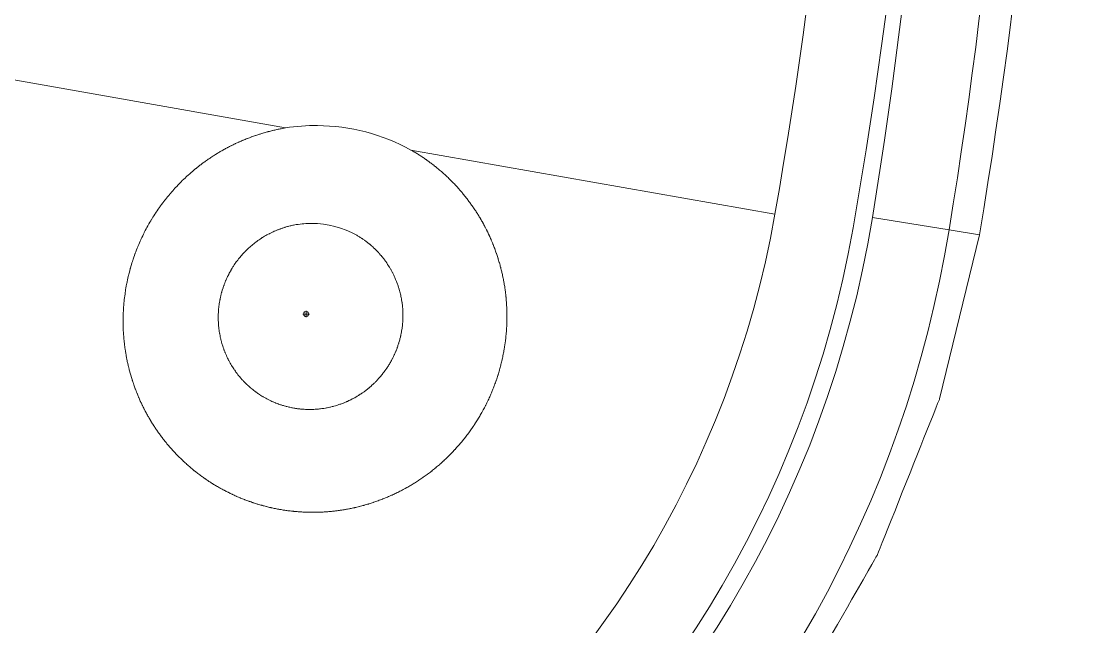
# Model space of a CAD drawing. Header units: millimetres. Extents: x 206 to 837, y 40 to 323.
# Drawn here: x 693.84609 to 693.88666, y 262.68917 to 262.71251 of the extents above; entities that cross this region are included whole.
import ezdxf

# ---------------------------------------------------------------- set-up
doc = ezdxf.new("R2010")
doc.units = ezdxf.units.MM
doc.layers.add('I-ARQ', color=8, linetype='Continuous', lineweight=0)

msp = doc.modelspace()

# ---------------------------------------------------------------- linework, layer by layer
at = {"layer": 'I-ARQ', "lineweight": 5}
for points in [[(693.883016, 262.76937), (693.886661, 262.747824), (693.886661, 262.72582), (693.883016, 262.704275)], [(693.87815, 262.769104), (693.881916, 262.747747), (693.881916, 262.725897), (693.87815, 262.704541)], [(693.881851, 262.769179), (693.885353, 262.747751), (693.885353, 262.725895), (693.881851, 262.704465)], [(693.875138, 262.768573), (693.878842, 262.747568), (693.878842, 262.726078), (693.875138, 262.705072)], [(693.878896, 262.768696), (693.882346, 262.747587), (693.882346, 262.726057), (693.878896, 262.704948)], [(693.856281, 262.708397), (693.856281, 262.708397), (693.844419, 262.710488), (693.844419, 262.710488)], [(693.856281, 262.708397), (693.856686, 262.708461), (693.857096, 262.708491), (693.857505, 262.708488)], [(693.857505, 262.708488), (693.858769, 262.708481), (693.860009, 262.708157), (693.861114, 262.707545)], [(693.875138, 262.705072), (693.875138, 262.705072), (693.861114, 262.707545), (693.861114, 262.707545)], [(693.856695, 262.704669), (693.856891, 262.704701), (693.857088, 262.704718), (693.857286, 262.704718)], [(693.857286, 262.704718), (693.857895, 262.704718), (693.858493, 262.70456), (693.859022, 262.704258)], [(693.878896, 262.704948), (693.878896, 262.704948), (693.881851, 262.704465), (693.881851, 262.704465)], [(693.881851, 262.704465), (693.881851, 262.704465), (693.883016, 262.704275), (693.883016, 262.704275)], [(693.856948, 262.701225), (693.856948, 262.701225), (693.857197, 262.701225), (693.857197, 262.701225)], [(693.857073, 262.701099), (693.857073, 262.701099), (693.857073, 262.701349), (693.857073, 262.701349)]]:
    msp.add_open_spline(points, degree=3, dxfattribs=at)
for points, knots in [([(693.878896, 262.704948), (693.875339, 262.683187), (693.855674, 262.667801), (693.833695, 262.669584), (693.833695, 262.669584), (693.811717, 262.671368), (693.79479, 262.689725), (693.79479, 262.711776)], [0, 0, 0, 0, 0.5, 0.5, 0.5, 0.75, 1, 1, 1, 1]), ([(693.87815, 262.704541), (693.874399, 262.683266), (693.855009, 262.668388), (693.833489, 262.670271), (693.833489, 262.670271), (693.811969, 262.672154), (693.795457, 262.690173), (693.795457, 262.711776)], [0, 0, 0, 0, 0.5, 0.5, 0.5, 0.75, 1, 1, 1, 1]), ([(693.875138, 262.705072), (693.871661, 262.685361), (693.853696, 262.671574), (693.833755, 262.673319), (693.833755, 262.673319), (693.813816, 262.675063), (693.798516, 262.69176), (693.798516, 262.711776)], [0, 0, 0, 0, 0.5, 0.5, 0.5, 0.75, 1, 1, 1, 1]), ([(693.856281, 262.708397), (693.856281, 262.708397), (693.856112, 262.708367), (693.856112, 262.708367), (693.856112, 262.708367), (693.856112, 262.708367), (693.855944, 262.708333), (693.855944, 262.708333), (693.855944, 262.708333), (693.855944, 262.708333), (693.855777, 262.708294), (693.855777, 262.708294), (693.855777, 262.708294), (693.855777, 262.708294), (693.855611, 262.708253), (693.855611, 262.708253), (693.855611, 262.708253), (693.855611, 262.708253), (693.855447, 262.708206), (693.855447, 262.708206), (693.855447, 262.708206), (693.855447, 262.708206), (693.855283, 262.708157), (693.855283, 262.708157), (693.855283, 262.708157), (693.855283, 262.708157), (693.855122, 262.708103), (693.855122, 262.708103), (693.855122, 262.708103), (693.855122, 262.708103), (693.854961, 262.708047), (693.854961, 262.708047), (693.854961, 262.708047), (693.854961, 262.708047), (693.854802, 262.707987), (693.854802, 262.707987), (693.854802, 262.707987), (693.854802, 262.707987), (693.854645, 262.707923), (693.854645, 262.707923), (693.854645, 262.707923), (693.854645, 262.707923), (693.854491, 262.707856), (693.854491, 262.707856), (693.854491, 262.707856), (693.854491, 262.707856), (693.854338, 262.707785), (693.854338, 262.707785), (693.854338, 262.707785), (693.854338, 262.707785), (693.854188, 262.707713), (693.854188, 262.707713), (693.854188, 262.707713), (693.854188, 262.707713), (693.85404, 262.707636), (693.85404, 262.707636), (693.85404, 262.707636), (693.85404, 262.707636), (693.853894, 262.707557), (693.853894, 262.707557), (693.853894, 262.707557), (693.853894, 262.707557), (693.853751, 262.707475), (693.853751, 262.707475), (693.853751, 262.707475), (693.853751, 262.707475), (693.853609, 262.70739), (693.853609, 262.70739), (693.853609, 262.70739), (693.853609, 262.70739), (693.853471, 262.707302), (693.853471, 262.707302), (693.853471, 262.707302), (693.853471, 262.707302), (693.853335, 262.707212), (693.853335, 262.707212), (693.853335, 262.707212), (693.853335, 262.707212), (693.853202, 262.70712), (693.853202, 262.70712), (693.853202, 262.70712), (693.853202, 262.70712), (693.853073, 262.707025), (693.853073, 262.707025), (693.853073, 262.707025), (693.853073, 262.707025), (693.852945, 262.706928), (693.852945, 262.706928), (693.852945, 262.706928), (693.852945, 262.706928), (693.85282, 262.706829), (693.85282, 262.706829), (693.85282, 262.706829), (693.85282, 262.706829), (693.852698, 262.706728), (693.852698, 262.706728), (693.852698, 262.706728), (693.852698, 262.706728), (693.852463, 262.70652), (693.852463, 262.70652), (693.852463, 262.70652), (693.852463, 262.70652), (693.852239, 262.706304), (693.852239, 262.706304), (693.852239, 262.706304), (693.852239, 262.706304), (693.852026, 262.706082), (693.852026, 262.706082), (693.852026, 262.706082), (693.852026, 262.706082), (693.851824, 262.705854), (693.851824, 262.705854), (693.851824, 262.705854), (693.851824, 262.705854), (693.851633, 262.705619), (693.851633, 262.705619), (693.851633, 262.705619), (693.851633, 262.705619), (693.851452, 262.70538), (693.851452, 262.70538), (693.851452, 262.70538), (693.851452, 262.70538), (693.851282, 262.705134), (693.851282, 262.705134), (693.851282, 262.705134), (693.851282, 262.705134), (693.851123, 262.704883), (693.851123, 262.704883), (693.851123, 262.704883), (693.851123, 262.704883), (693.850974, 262.704627), (693.850974, 262.704627), (693.850974, 262.704627), (693.850974, 262.704627), (693.850836, 262.704365), (693.850836, 262.704365), (693.850836, 262.704365), (693.850836, 262.704365), (693.850707, 262.704098), (693.850707, 262.704098), (693.850707, 262.704098), (693.850707, 262.704098), (693.850589, 262.703827), (693.850589, 262.703827), (693.850589, 262.703827), (693.850589, 262.703827), (693.850481, 262.703548), (693.850481, 262.703548), (693.850481, 262.703548), (693.850481, 262.703548), (693.850383, 262.703265), (693.850383, 262.703265), (693.850383, 262.703265), (693.850383, 262.703265), (693.850296, 262.702975), (693.850296, 262.702975), (693.850296, 262.702975), (693.850296, 262.702975), (693.850221, 262.70268), (693.850221, 262.70268), (693.850221, 262.70268), (693.850221, 262.70268), (693.850156, 262.70238), (693.850156, 262.70238), (693.850156, 262.70238), (693.850156, 262.70238), (693.850104, 262.702074), (693.850104, 262.702074), (693.850104, 262.702074), (693.850104, 262.702074), (693.850064, 262.701762), (693.850064, 262.701762), (693.850064, 262.701762), (693.850064, 262.701762), (693.850048, 262.701604), (693.850048, 262.701604), (693.850048, 262.701604), (693.850048, 262.701604), (693.850036, 262.701446), (693.850036, 262.701446), (693.850036, 262.701446), (693.850036, 262.701446), (693.850027, 262.701286), (693.850027, 262.701286), (693.850027, 262.701286), (693.850027, 262.701286), (693.850022, 262.701126), (693.850022, 262.701126), (693.850022, 262.701126), (693.850022, 262.701126), (693.85002, 262.700963), (693.85002, 262.700963), (693.85002, 262.700963), (693.85002, 262.700963), (693.850021, 262.700801), (693.850021, 262.700801), (693.850021, 262.700801), (693.850021, 262.700801), (693.850027, 262.700637), (693.850027, 262.700637), (693.850027, 262.700637), (693.850027, 262.700637), (693.850035, 262.700474), (693.850035, 262.700474), (693.850035, 262.700474), (693.850035, 262.700474), (693.850048, 262.700309), (693.850048, 262.700309), (693.850048, 262.700309), (693.850048, 262.700309), (693.850064, 262.700144), (693.850064, 262.700144), (693.850064, 262.700144), (693.850064, 262.700144), (693.850084, 262.699978), (693.850084, 262.699978), (693.850084, 262.699978), (693.850084, 262.699978), (693.850107, 262.699812), (693.850107, 262.699812), (693.850107, 262.699812), (693.850107, 262.699812), (693.850135, 262.699647), (693.850135, 262.699647), (693.850135, 262.699647), (693.850135, 262.699647), (693.850166, 262.699481), (693.850166, 262.699481), (693.850166, 262.699481), (693.850166, 262.699481), (693.8502, 262.699315), (693.8502, 262.699315), (693.8502, 262.699315), (693.8502, 262.699315), (693.850239, 262.69915), (693.850239, 262.69915), (693.850239, 262.69915), (693.850239, 262.69915), (693.850283, 262.698986), (693.850283, 262.698986), (693.850283, 262.698986), (693.850283, 262.698986), (693.85033, 262.698822), (693.85033, 262.698822), (693.85033, 262.698822), (693.85033, 262.698822), (693.85038, 262.698658), (693.85038, 262.698658), (693.85038, 262.698658), (693.85038, 262.698658), (693.850434, 262.698497), (693.850434, 262.698497), (693.850434, 262.698497), (693.850434, 262.698497), (693.850492, 262.698336), (693.850492, 262.698336), (693.850492, 262.698336), (693.850492, 262.698336), (693.850554, 262.698175), (693.850554, 262.698175), (693.850554, 262.698175), (693.850554, 262.698175), (693.85062, 262.698017), (693.85062, 262.698017), (693.85062, 262.698017), (693.85062, 262.698017), (693.850689, 262.69786), (693.850689, 262.69786), (693.850689, 262.69786), (693.850689, 262.69786), (693.850762, 262.697705), (693.850762, 262.697705), (693.850762, 262.697705), (693.850762, 262.697705), (693.850838, 262.697551), (693.850838, 262.697551), (693.850838, 262.697551), (693.850838, 262.697551), (693.850919, 262.6974), (693.850919, 262.6974), (693.850919, 262.6974), (693.850919, 262.6974), (693.851003, 262.69725), (693.851003, 262.69725), (693.851003, 262.69725), (693.851003, 262.69725), (693.85109, 262.697101), (693.85109, 262.697101), (693.85109, 262.697101), (693.85109, 262.697101), (693.851181, 262.696956), (693.851181, 262.696956), (693.851181, 262.696956), (693.851181, 262.696956), (693.851274, 262.696812), (693.851274, 262.696812), (693.851274, 262.696812), (693.851274, 262.696812), (693.851371, 262.696671), (693.851371, 262.696671), (693.851371, 262.696671), (693.851371, 262.696671), (693.851473, 262.696532), (693.851473, 262.696532), (693.851473, 262.696532), (693.851473, 262.696532), (693.851576, 262.696396), (693.851576, 262.696396), (693.851576, 262.696396), (693.851576, 262.696396), (693.851683, 262.696261), (693.851683, 262.696261), (693.851683, 262.696261), (693.851683, 262.696261), (693.851792, 262.69613), (693.851792, 262.69613), (693.851792, 262.69613), (693.851792, 262.69613), (693.851905, 262.696002), (693.851905, 262.696002), (693.851905, 262.696002), (693.851905, 262.696002), (693.852021, 262.695875), (693.852021, 262.695875), (693.852021, 262.695875), (693.852021, 262.695875), (693.85214, 262.695753), (693.85214, 262.695753), (693.85214, 262.695753), (693.85214, 262.695753), (693.852262, 262.695632), (693.852262, 262.695632), (693.852262, 262.695632), (693.852262, 262.695632), (693.852385, 262.695515), (693.852385, 262.695515), (693.852385, 262.695515), (693.852385, 262.695515), (693.852513, 262.6954), (693.852513, 262.6954), (693.852513, 262.6954), (693.852513, 262.6954), (693.852642, 262.695289), (693.852642, 262.695289), (693.852642, 262.695289), (693.852642, 262.695289), (693.852775, 262.69518), (693.852775, 262.69518), (693.852775, 262.69518), (693.852775, 262.69518), (693.852909, 262.695075), (693.852909, 262.695075), (693.852909, 262.695075), (693.852909, 262.695075), (693.853047, 262.694973), (693.853047, 262.694973), (693.853047, 262.694973), (693.853047, 262.694973), (693.853187, 262.694874), (693.853187, 262.694874), (693.853187, 262.694874), (693.853187, 262.694874), (693.853329, 262.694778), (693.853329, 262.694778), (693.853329, 262.694778), (693.853329, 262.694778), (693.853473, 262.694685), (693.853473, 262.694685), (693.853473, 262.694685), (693.853473, 262.694685), (693.85362, 262.694596), (693.85362, 262.694596), (693.85362, 262.694596), (693.85362, 262.694596), (693.853771, 262.694511), (693.853771, 262.694511), (693.853771, 262.694511), (693.853771, 262.694511), (693.853922, 262.694428), (693.853922, 262.694428), (693.853922, 262.694428), (693.853922, 262.694428), (693.854076, 262.694349), (693.854076, 262.694349), (693.854076, 262.694349), (693.854076, 262.694349), (693.85423, 262.694274), (693.85423, 262.694274), (693.85423, 262.694274), (693.85423, 262.694274), (693.854388, 262.694202), (693.854388, 262.694202), (693.854388, 262.694202), (693.854388, 262.694202), (693.854547, 262.694135), (693.854547, 262.694135), (693.854547, 262.694135), (693.854547, 262.694135), (693.85471, 262.69407), (693.85471, 262.69407), (693.85471, 262.69407), (693.85471, 262.69407), (693.854872, 262.69401), (693.854872, 262.69401), (693.854872, 262.69401), (693.854872, 262.69401), (693.855038, 262.693953), (693.855038, 262.693953), (693.855038, 262.693953), (693.855038, 262.693953), (693.855205, 262.6939), (693.855205, 262.6939), (693.855205, 262.6939), (693.855205, 262.6939), (693.855374, 262.693851), (693.855374, 262.693851), (693.855374, 262.693851), (693.855374, 262.693851), (693.855545, 262.693806), (693.855545, 262.693806), (693.855545, 262.693806), (693.855545, 262.693806), (693.855716, 262.693765), (693.855716, 262.693765), (693.855716, 262.693765), (693.855716, 262.693765), (693.85589, 262.693728), (693.85589, 262.693728), (693.85589, 262.693728), (693.85589, 262.693728), (693.856065, 262.693695), (693.856065, 262.693695), (693.856065, 262.693695), (693.856065, 262.693695), (693.856241, 262.693666), (693.856241, 262.693666), (693.856241, 262.693666), (693.856241, 262.693666), (693.856419, 262.693642), (693.856419, 262.693642), (693.856419, 262.693642), (693.856419, 262.693642), (693.856597, 262.693622), (693.856597, 262.693622), (693.856597, 262.693622), (693.856597, 262.693622), (693.856778, 262.693606), (693.856778, 262.693606), (693.856778, 262.693606), (693.856778, 262.693606), (693.856959, 262.693595), (693.856959, 262.693595), (693.856959, 262.693595), (693.856959, 262.693595), (693.857142, 262.693588), (693.857142, 262.693588), (693.857142, 262.693588), (693.857142, 262.693588), (693.857324, 262.693586), (693.857324, 262.693586)], [0, 0, 0, 0, 0.008696, 0.008696, 0.008696, 0.013043, 0.017391, 0.017391, 0.017391, 0.021739, 0.026087, 0.026087, 0.026087, 0.030435, 0.034783, 0.034783, 0.034783, 0.03913, 0.043478, 0.043478, 0.043478, 0.047826, 0.052174, 0.052174, 0.052174, 0.056522, 0.06087, 0.06087, 0.06087, 0.065217, 0.069565, 0.069565, 0.069565, 0.073913, 0.078261, 0.078261, 0.078261, 0.082609, 0.086957, 0.086957, 0.086957, 0.091304, 0.095652, 0.095652, 0.095652, 0.1, 0.104348, 0.104348, 0.104348, 0.108696, 0.113043, 0.113043, 0.113043, 0.117391, 0.121739, 0.121739, 0.121739, 0.126087, 0.130435, 0.130435, 0.130435, 0.134783, 0.13913, 0.13913, 0.13913, 0.143478, 0.147826, 0.147826, 0.147826, 0.152174, 0.156522, 0.156522, 0.156522, 0.16087, 0.165217, 0.165217, 0.165217, 0.169565, 0.173913, 0.173913, 0.173913, 0.178261, 0.182609, 0.182609, 0.182609, 0.186957, 0.191304, 0.191304, 0.191304, 0.195652, 0.2, 0.2, 0.2, 0.204348, 0.208696, 0.208696, 0.208696, 0.213043, 0.217391, 0.217391, 0.217391, 0.221739, 0.226087, 0.226087, 0.226087, 0.230435, 0.234783, 0.234783, 0.234783, 0.23913, 0.243478, 0.243478, 0.243478, 0.247826, 0.252174, 0.252174, 0.252174, 0.256522, 0.26087, 0.26087, 0.26087, 0.265217, 0.269565, 0.269565, 0.269565, 0.273913, 0.278261, 0.278261, 0.278261, 0.282609, 0.286957, 0.286957, 0.286957, 0.291304, 0.295652, 0.295652, 0.295652, 0.3, 0.304348, 0.304348, 0.304348, 0.308696, 0.313043, 0.313043, 0.313043, 0.317391, 0.321739, 0.321739, 0.321739, 0.326087, 0.330435, 0.330435, 0.330435, 0.334783, 0.33913, 0.33913, 0.33913, 0.343478, 0.347826, 0.347826, 0.347826, 0.352174, 0.356522, 0.356522, 0.356522, 0.36087, 0.365217, 0.365217, 0.365217, 0.369565, 0.373913, 0.373913, 0.373913, 0.378261, 0.382609, 0.382609, 0.382609, 0.386957, 0.391304, 0.391304, 0.391304, 0.395652, 0.4, 0.4, 0.4, 0.404348, 0.408696, 0.408696, 0.408696, 0.413043, 0.417391, 0.417391, 0.417391, 0.421739, 0.426087, 0.426087, 0.426087, 0.430435, 0.434783, 0.434783, 0.434783, 0.43913, 0.443478, 0.443478, 0.443478, 0.447826, 0.452174, 0.452174, 0.452174, 0.456522, 0.46087, 0.46087, 0.46087, 0.465217, 0.469565, 0.469565, 0.469565, 0.473913, 0.478261, 0.478261, 0.478261, 0.482609, 0.486957, 0.486957, 0.486957, 0.491304, 0.495652, 0.495652, 0.495652, 0.5, 0.504348, 0.504348, 0.504348, 0.508696, 0.513043, 0.513043, 0.513043, 0.517391, 0.521739, 0.521739, 0.521739, 0.526087, 0.530435, 0.530435, 0.530435, 0.534783, 0.53913, 0.53913, 0.53913, 0.543478, 0.547826, 0.547826, 0.547826, 0.552174, 0.556522, 0.556522, 0.556522, 0.56087, 0.565217, 0.565217, 0.565217, 0.569565, 0.573913, 0.573913, 0.573913, 0.578261, 0.582609, 0.582609, 0.582609, 0.586957, 0.591304, 0.591304, 0.591304, 0.595652, 0.6, 0.6, 0.6, 0.604348, 0.608696, 0.608696, 0.608696, 0.613043, 0.617391, 0.617391, 0.617391, 0.621739, 0.626087, 0.626087, 0.626087, 0.630435, 0.634783, 0.634783, 0.634783, 0.63913, 0.643478, 0.643478, 0.643478, 0.647826, 0.652174, 0.652174, 0.652174, 0.656522, 0.66087, 0.66087, 0.66087, 0.665217, 0.669565, 0.669565, 0.669565, 0.673913, 0.678261, 0.678261, 0.678261, 0.682609, 0.686957, 0.686957, 0.686957, 0.691304, 0.695652, 0.695652, 0.695652, 0.7, 0.704348, 0.704348, 0.704348, 0.708696, 0.713043, 0.713043, 0.713043, 0.717391, 0.721739, 0.721739, 0.721739, 0.726087, 0.730435, 0.730435, 0.730435, 0.734783, 0.73913, 0.73913, 0.73913, 0.743478, 0.747826, 0.747826, 0.747826, 0.752174, 0.756522, 0.756522, 0.756522, 0.76087, 0.765217, 0.765217, 0.765217, 0.769565, 0.773913, 0.773913, 0.773913, 0.778261, 0.782609, 0.782609, 0.782609, 0.786957, 0.791304, 0.791304, 0.791304, 0.795652, 0.8, 0.8, 0.8, 0.804348, 0.808696, 0.808696, 0.808696, 0.813043, 0.817391, 0.817391, 0.817391, 0.821739, 0.826087, 0.826087, 0.826087, 0.830435, 0.834783, 0.834783, 0.834783, 0.83913, 0.843478, 0.843478, 0.843478, 0.847826, 0.852174, 0.852174, 0.852174, 0.856522, 0.86087, 0.86087, 0.86087, 0.865217, 0.869565, 0.869565, 0.869565, 0.873913, 0.878261, 0.878261, 0.878261, 0.882609, 0.886957, 0.886957, 0.886957, 0.891304, 0.895652, 0.895652, 0.895652, 0.9, 0.904348, 0.904348, 0.904348, 0.908696, 0.913043, 0.913043, 0.913043, 0.917391, 0.921739, 0.921739, 0.921739, 0.926087, 0.930435, 0.930435, 0.930435, 0.934783, 0.93913, 0.93913, 0.93913, 0.943478, 0.947826, 0.947826, 0.947826, 0.952174, 0.956522, 0.956522, 0.956522, 0.96087, 0.965217, 0.965217, 0.965217, 0.969565, 0.973913, 0.973913, 0.973913, 0.978261, 0.982609, 0.982609, 0.982609, 0.986957, 0.991304, 0.991304, 0.991304, 0.995652, 1, 1, 1, 1]), ([(693.857324, 262.693586), (693.857324, 262.693586), (693.857503, 262.693588), (693.857503, 262.693588), (693.857503, 262.693588), (693.857503, 262.693588), (693.857681, 262.693594), (693.857681, 262.693594), (693.857681, 262.693594), (693.857681, 262.693594), (693.857862, 262.693605), (693.857862, 262.693605), (693.857862, 262.693605), (693.857862, 262.693605), (693.858042, 262.69362), (693.858042, 262.69362), (693.858042, 262.69362), (693.858042, 262.69362), (693.858222, 262.69364), (693.858222, 262.69364), (693.858222, 262.69364), (693.858222, 262.69364), (693.858404, 262.693665), (693.858404, 262.693665), (693.858404, 262.693665), (693.858404, 262.693665), (693.858585, 262.693694), (693.858585, 262.693694), (693.858585, 262.693694), (693.858585, 262.693694), (693.858765, 262.693727), (693.858765, 262.693727), (693.858765, 262.693727), (693.858765, 262.693727), (693.858947, 262.693766), (693.858947, 262.693766), (693.858947, 262.693766), (693.858947, 262.693766), (693.859128, 262.69381), (693.859128, 262.69381), (693.859128, 262.69381), (693.859128, 262.69381), (693.859309, 262.693857), (693.859309, 262.693857), (693.859309, 262.693857), (693.859309, 262.693857), (693.85949, 262.69391), (693.85949, 262.69391), (693.85949, 262.69391), (693.85949, 262.69391), (693.85967, 262.693968), (693.85967, 262.693968), (693.85967, 262.693968), (693.85967, 262.693968), (693.859849, 262.694031), (693.859849, 262.694031), (693.859849, 262.694031), (693.859849, 262.694031), (693.860028, 262.694099), (693.860028, 262.694099), (693.860028, 262.694099), (693.860028, 262.694099), (693.860206, 262.694171), (693.860206, 262.694171), (693.860206, 262.694171), (693.860206, 262.694171), (693.860383, 262.694249), (693.860383, 262.694249), (693.860383, 262.694249), (693.860383, 262.694249), (693.860559, 262.694332), (693.860559, 262.694332), (693.860559, 262.694332), (693.860559, 262.694332), (693.860734, 262.694419), (693.860734, 262.694419), (693.860734, 262.694419), (693.860734, 262.694419), (693.860907, 262.694512), (693.860907, 262.694512), (693.860907, 262.694512), (693.860907, 262.694512), (693.861079, 262.694609), (693.861079, 262.694609), (693.861079, 262.694609), (693.861079, 262.694609), (693.861248, 262.694711), (693.861248, 262.694711), (693.861248, 262.694711), (693.861248, 262.694711), (693.861416, 262.694819), (693.861416, 262.694819), (693.861416, 262.694819), (693.861416, 262.694819), (693.861582, 262.694931), (693.861582, 262.694931), (693.861582, 262.694931), (693.861582, 262.694931), (693.861745, 262.695049), (693.861745, 262.695049), (693.861745, 262.695049), (693.861745, 262.695049), (693.861906, 262.695172), (693.861906, 262.695172), (693.861906, 262.695172), (693.861906, 262.695172), (693.862064, 262.695299), (693.862064, 262.695299), (693.862064, 262.695299), (693.862064, 262.695299), (693.86222, 262.695431), (693.86222, 262.695431), (693.86222, 262.695431), (693.86222, 262.695431), (693.862372, 262.695568), (693.862372, 262.695568), (693.862372, 262.695568), (693.862372, 262.695568), (693.86252, 262.695708), (693.86252, 262.695708), (693.86252, 262.695708), (693.86252, 262.695708), (693.862666, 262.695854), (693.862666, 262.695854), (693.862666, 262.695854), (693.862666, 262.695854), (693.862808, 262.696004), (693.862808, 262.696004), (693.862808, 262.696004), (693.862808, 262.696004), (693.862946, 262.696159), (693.862946, 262.696159), (693.862946, 262.696159), (693.862946, 262.696159), (693.863081, 262.696317), (693.863081, 262.696317), (693.863081, 262.696317), (693.863081, 262.696317), (693.863211, 262.696479), (693.863211, 262.696479), (693.863211, 262.696479), (693.863211, 262.696479), (693.863337, 262.696645), (693.863337, 262.696645), (693.863337, 262.696645), (693.863337, 262.696645), (693.863458, 262.696815), (693.863458, 262.696815), (693.863458, 262.696815), (693.863458, 262.696815), (693.863575, 262.696988), (693.863575, 262.696988), (693.863575, 262.696988), (693.863575, 262.696988), (693.863687, 262.697165), (693.863687, 262.697165), (693.863687, 262.697165), (693.863687, 262.697165), (693.863794, 262.697345), (693.863794, 262.697345), (693.863794, 262.697345), (693.863794, 262.697345), (693.863897, 262.697528), (693.863897, 262.697528), (693.863897, 262.697528), (693.863897, 262.697528), (693.863995, 262.697714), (693.863995, 262.697714), (693.863995, 262.697714), (693.863995, 262.697714), (693.864087, 262.697902), (693.864087, 262.697902), (693.864087, 262.697902), (693.864087, 262.697902), (693.864174, 262.698093), (693.864174, 262.698093), (693.864174, 262.698093), (693.864174, 262.698093), (693.864255, 262.698286), (693.864255, 262.698286), (693.864255, 262.698286), (693.864255, 262.698286), (693.864331, 262.698481), (693.864331, 262.698481), (693.864331, 262.698481), (693.864331, 262.698481), (693.864402, 262.698677), (693.864402, 262.698677), (693.864402, 262.698677), (693.864402, 262.698677), (693.864466, 262.698875), (693.864466, 262.698875), (693.864466, 262.698875), (693.864466, 262.698875), (693.864527, 262.699075), (693.864527, 262.699075), (693.864527, 262.699075), (693.864527, 262.699075), (693.86458, 262.699276), (693.86458, 262.699276), (693.86458, 262.699276), (693.86458, 262.699276), (693.864628, 262.699477), (693.864628, 262.699477), (693.864628, 262.699477), (693.864628, 262.699477), (693.864671, 262.699679), (693.864671, 262.699679), (693.864671, 262.699679), (693.864671, 262.699679), (693.864708, 262.699881), (693.864708, 262.699881), (693.864708, 262.699881), (693.864708, 262.699881), (693.864739, 262.700084), (693.864739, 262.700084), (693.864739, 262.700084), (693.864739, 262.700084), (693.864765, 262.700287), (693.864765, 262.700287), (693.864765, 262.700287), (693.864765, 262.700287), (693.864785, 262.700489), (693.864785, 262.700489), (693.864785, 262.700489), (693.864785, 262.700489), (693.864799, 262.700692), (693.864799, 262.700692), (693.864799, 262.700692), (693.864799, 262.700692), (693.864808, 262.700893), (693.864808, 262.700893), (693.864808, 262.700893), (693.864808, 262.700893), (693.864813, 262.701093), (693.864813, 262.701093), (693.864813, 262.701093), (693.864813, 262.701093), (693.86481, 262.701294), (693.86481, 262.701294), (693.86481, 262.701294), (693.86481, 262.701294), (693.864804, 262.701493), (693.864804, 262.701493), (693.864804, 262.701493), (693.864804, 262.701493), (693.864791, 262.701691), (693.864791, 262.701691), (693.864791, 262.701691), (693.864791, 262.701691), (693.864774, 262.701887), (693.864774, 262.701887), (693.864774, 262.701887), (693.864774, 262.701887), (693.864751, 262.702082), (693.864751, 262.702082), (693.864751, 262.702082), (693.864751, 262.702082), (693.864725, 262.702274), (693.864725, 262.702274), (693.864725, 262.702274), (693.864725, 262.702274), (693.864692, 262.702467), (693.864692, 262.702467), (693.864692, 262.702467), (693.864692, 262.702467), (693.864656, 262.702655), (693.864656, 262.702655), (693.864656, 262.702655), (693.864656, 262.702655), (693.864614, 262.702843), (693.864614, 262.702843), (693.864614, 262.702843), (693.864614, 262.702843), (693.864568, 262.703028), (693.864568, 262.703028), (693.864568, 262.703028), (693.864568, 262.703028), (693.864518, 262.703211), (693.864518, 262.703211), (693.864518, 262.703211), (693.864518, 262.703211), (693.864463, 262.703391), (693.864463, 262.703391), (693.864463, 262.703391), (693.864463, 262.703391), (693.864404, 262.703571), (693.864404, 262.703571), (693.864404, 262.703571), (693.864404, 262.703571), (693.864341, 262.703746), (693.864341, 262.703746), (693.864341, 262.703746), (693.864341, 262.703746), (693.864273, 262.70392), (693.864273, 262.70392), (693.864273, 262.70392), (693.864273, 262.70392), (693.864202, 262.70409), (693.864202, 262.70409), (693.864202, 262.70409), (693.864202, 262.70409), (693.864126, 262.70426), (693.864126, 262.70426), (693.864126, 262.70426), (693.864126, 262.70426), (693.864048, 262.704424), (693.864048, 262.704424), (693.864048, 262.704424), (693.864048, 262.704424), (693.863965, 262.704588), (693.863965, 262.704588), (693.863965, 262.704588), (693.863965, 262.704588), (693.863879, 262.704747), (693.863879, 262.704747), (693.863879, 262.704747), (693.863879, 262.704747), (693.863789, 262.704904), (693.863789, 262.704904), (693.863789, 262.704904), (693.863789, 262.704904), (693.863696, 262.705057), (693.863696, 262.705057), (693.863696, 262.705057), (693.863696, 262.705057), (693.8636, 262.705209), (693.8636, 262.705209), (693.8636, 262.705209), (693.8636, 262.705209), (693.863501, 262.705356), (693.863501, 262.705356), (693.863501, 262.705356), (693.863501, 262.705356), (693.863397, 262.705501), (693.863397, 262.705501), (693.863397, 262.705501), (693.863397, 262.705501), (693.863292, 262.705642), (693.863292, 262.705642), (693.863292, 262.705642), (693.863292, 262.705642), (693.863183, 262.705781), (693.863183, 262.705781), (693.863183, 262.705781), (693.863183, 262.705781), (693.863072, 262.705915), (693.863072, 262.705915), (693.863072, 262.705915), (693.863072, 262.705915), (693.862957, 262.706048), (693.862957, 262.706048), (693.862957, 262.706048), (693.862957, 262.706048), (693.862842, 262.706177), (693.862842, 262.706177), (693.862842, 262.706177), (693.862842, 262.706177), (693.862721, 262.706302), (693.862721, 262.706302), (693.862721, 262.706302), (693.862721, 262.706302), (693.8626, 262.706424), (693.8626, 262.706424), (693.8626, 262.706424), (693.8626, 262.706424), (693.862476, 262.706543), (693.862476, 262.706543), (693.862476, 262.706543), (693.862476, 262.706543), (693.862349, 262.706659), (693.862349, 262.706659), (693.862349, 262.706659), (693.862349, 262.706659), (693.86222, 262.70677), (693.86222, 262.70677), (693.86222, 262.70677), (693.86222, 262.70677), (693.862089, 262.706879), (693.862089, 262.706879), (693.862089, 262.706879), (693.862089, 262.706879), (693.861956, 262.706985), (693.861956, 262.706985), (693.861956, 262.706985), (693.861956, 262.706985), (693.86182, 262.707086), (693.86182, 262.707086), (693.86182, 262.707086), (693.86182, 262.707086), (693.861683, 262.707185), (693.861683, 262.707185), (693.861683, 262.707185), (693.861683, 262.707185), (693.861544, 262.70728), (693.861544, 262.70728), (693.861544, 262.70728), (693.861544, 262.70728), (693.861403, 262.707372), (693.861403, 262.707372), (693.861403, 262.707372), (693.861403, 262.707372), (693.861259, 262.70746), (693.861259, 262.70746), (693.861259, 262.70746), (693.861259, 262.70746), (693.861114, 262.707545), (693.861114, 262.707545)], [0, 0, 0, 0, 0.009804, 0.009804, 0.009804, 0.014706, 0.019608, 0.019608, 0.019608, 0.02451, 0.029412, 0.029412, 0.029412, 0.034314, 0.039216, 0.039216, 0.039216, 0.044118, 0.04902, 0.04902, 0.04902, 0.053922, 0.058824, 0.058824, 0.058824, 0.063725, 0.068627, 0.068627, 0.068627, 0.073529, 0.078431, 0.078431, 0.078431, 0.083333, 0.088235, 0.088235, 0.088235, 0.093137, 0.098039, 0.098039, 0.098039, 0.102941, 0.107843, 0.107843, 0.107843, 0.112745, 0.117647, 0.117647, 0.117647, 0.122549, 0.127451, 0.127451, 0.127451, 0.132353, 0.137255, 0.137255, 0.137255, 0.142157, 0.147059, 0.147059, 0.147059, 0.151961, 0.156863, 0.156863, 0.156863, 0.161765, 0.166667, 0.166667, 0.166667, 0.171569, 0.176471, 0.176471, 0.176471, 0.181373, 0.186275, 0.186275, 0.186275, 0.191176, 0.196078, 0.196078, 0.196078, 0.20098, 0.205882, 0.205882, 0.205882, 0.210784, 0.215686, 0.215686, 0.215686, 0.220588, 0.22549, 0.22549, 0.22549, 0.230392, 0.235294, 0.235294, 0.235294, 0.240196, 0.245098, 0.245098, 0.245098, 0.25, 0.254902, 0.254902, 0.254902, 0.259804, 0.264706, 0.264706, 0.264706, 0.269608, 0.27451, 0.27451, 0.27451, 0.279412, 0.284314, 0.284314, 0.284314, 0.289216, 0.294118, 0.294118, 0.294118, 0.29902, 0.303922, 0.303922, 0.303922, 0.308824, 0.313725, 0.313725, 0.313725, 0.318627, 0.323529, 0.323529, 0.323529, 0.328431, 0.333333, 0.333333, 0.333333, 0.338235, 0.343137, 0.343137, 0.343137, 0.348039, 0.352941, 0.352941, 0.352941, 0.357843, 0.362745, 0.362745, 0.362745, 0.367647, 0.372549, 0.372549, 0.372549, 0.377451, 0.382353, 0.382353, 0.382353, 0.387255, 0.392157, 0.392157, 0.392157, 0.397059, 0.401961, 0.401961, 0.401961, 0.406863, 0.411765, 0.411765, 0.411765, 0.416667, 0.421569, 0.421569, 0.421569, 0.426471, 0.431373, 0.431373, 0.431373, 0.436275, 0.441176, 0.441176, 0.441176, 0.446078, 0.45098, 0.45098, 0.45098, 0.455882, 0.460784, 0.460784, 0.460784, 0.465686, 0.470588, 0.470588, 0.470588, 0.47549, 0.480392, 0.480392, 0.480392, 0.485294, 0.490196, 0.490196, 0.490196, 0.495098, 0.5, 0.5, 0.5, 0.504902, 0.509804, 0.509804, 0.509804, 0.514706, 0.519608, 0.519608, 0.519608, 0.52451, 0.529412, 0.529412, 0.529412, 0.534314, 0.539216, 0.539216, 0.539216, 0.544118, 0.54902, 0.54902, 0.54902, 0.553922, 0.558824, 0.558824, 0.558824, 0.563725, 0.568627, 0.568627, 0.568627, 0.573529, 0.578431, 0.578431, 0.578431, 0.583333, 0.588235, 0.588235, 0.588235, 0.593137, 0.598039, 0.598039, 0.598039, 0.602941, 0.607843, 0.607843, 0.607843, 0.612745, 0.617647, 0.617647, 0.617647, 0.622549, 0.627451, 0.627451, 0.627451, 0.632353, 0.637255, 0.637255, 0.637255, 0.642157, 0.647059, 0.647059, 0.647059, 0.651961, 0.656863, 0.656863, 0.656863, 0.661765, 0.666667, 0.666667, 0.666667, 0.671569, 0.676471, 0.676471, 0.676471, 0.681373, 0.686275, 0.686275, 0.686275, 0.691176, 0.696078, 0.696078, 0.696078, 0.70098, 0.705882, 0.705882, 0.705882, 0.710784, 0.715686, 0.715686, 0.715686, 0.720588, 0.72549, 0.72549, 0.72549, 0.730392, 0.735294, 0.735294, 0.735294, 0.740196, 0.745098, 0.745098, 0.745098, 0.75, 0.754902, 0.754902, 0.754902, 0.759804, 0.764706, 0.764706, 0.764706, 0.769608, 0.77451, 0.77451, 0.77451, 0.779412, 0.784314, 0.784314, 0.784314, 0.789216, 0.794118, 0.794118, 0.794118, 0.79902, 0.803922, 0.803922, 0.803922, 0.808824, 0.813725, 0.813725, 0.813725, 0.818627, 0.823529, 0.823529, 0.823529, 0.828431, 0.833333, 0.833333, 0.833333, 0.838235, 0.843137, 0.843137, 0.843137, 0.848039, 0.852941, 0.852941, 0.852941, 0.857843, 0.862745, 0.862745, 0.862745, 0.867647, 0.872549, 0.872549, 0.872549, 0.877451, 0.882353, 0.882353, 0.882353, 0.887255, 0.892157, 0.892157, 0.892157, 0.897059, 0.901961, 0.901961, 0.901961, 0.906863, 0.911765, 0.911765, 0.911765, 0.916667, 0.921569, 0.921569, 0.921569, 0.926471, 0.931373, 0.931373, 0.931373, 0.936275, 0.941176, 0.941176, 0.941176, 0.946078, 0.95098, 0.95098, 0.95098, 0.955882, 0.960784, 0.960784, 0.960784, 0.965686, 0.970588, 0.970588, 0.970588, 0.97549, 0.980392, 0.980392, 0.980392, 0.985294, 0.990196, 0.990196, 0.990196, 0.995098, 1, 1, 1, 1]), ([(693.881851, 262.704465), (693.878375, 262.683201), (693.86041, 262.667322), (693.838879, 262.666486), (693.838879, 262.666486), (693.817349, 262.665649), (693.798206, 262.680087), (693.793091, 262.701018)], [0, 0, 0, 0, 0.5, 0.5, 0.5, 0.75, 1, 1, 1, 1]), ([(693.856695, 262.704669), (693.856695, 262.704669), (693.85659, 262.704649), (693.85659, 262.704649), (693.85659, 262.704649), (693.85659, 262.704649), (693.856483, 262.704626), (693.856483, 262.704626), (693.856483, 262.704626), (693.856483, 262.704626), (693.856378, 262.7046), (693.856378, 262.7046), (693.856378, 262.7046), (693.856378, 262.7046), (693.856275, 262.704571), (693.856275, 262.704571), (693.856275, 262.704571), (693.856275, 262.704571), (693.856171, 262.704539), (693.856171, 262.704539), (693.856171, 262.704539), (693.856171, 262.704539), (693.85607, 262.704503), (693.85607, 262.704503), (693.85607, 262.704503), (693.85607, 262.704503), (693.85597, 262.704465), (693.85597, 262.704465), (693.85597, 262.704465), (693.85597, 262.704465), (693.855871, 262.704424), (693.855871, 262.704424), (693.855871, 262.704424), (693.855871, 262.704424), (693.855775, 262.704381), (693.855775, 262.704381), (693.855775, 262.704381), (693.855775, 262.704381), (693.855679, 262.704334), (693.855679, 262.704334), (693.855679, 262.704334), (693.855679, 262.704334), (693.855586, 262.704286), (693.855586, 262.704286), (693.855586, 262.704286), (693.855586, 262.704286), (693.855494, 262.704235), (693.855494, 262.704235), (693.855494, 262.704235), (693.855494, 262.704235), (693.855407, 262.704182), (693.855407, 262.704182), (693.855407, 262.704182), (693.855407, 262.704182), (693.855319, 262.704126), (693.855319, 262.704126), (693.855319, 262.704126), (693.855319, 262.704126), (693.855234, 262.704068), (693.855234, 262.704068), (693.855234, 262.704068), (693.855234, 262.704068), (693.855152, 262.704008), (693.855152, 262.704008), (693.855152, 262.704008), (693.855152, 262.704008), (693.855072, 262.703947), (693.855072, 262.703947), (693.855072, 262.703947), (693.855072, 262.703947), (693.854994, 262.703883), (693.854994, 262.703883), (693.854994, 262.703883), (693.854994, 262.703883), (693.854918, 262.703819), (693.854918, 262.703819), (693.854918, 262.703819), (693.854918, 262.703819), (693.854845, 262.703753), (693.854845, 262.703753), (693.854845, 262.703753), (693.854845, 262.703753), (693.854774, 262.703685), (693.854774, 262.703685), (693.854774, 262.703685), (693.854774, 262.703685), (693.854705, 262.703615), (693.854705, 262.703615), (693.854705, 262.703615), (693.854705, 262.703615), (693.85464, 262.703545), (693.85464, 262.703545), (693.85464, 262.703545), (693.85464, 262.703545), (693.854575, 262.703473), (693.854575, 262.703473), (693.854575, 262.703473), (693.854575, 262.703473), (693.854514, 262.7034), (693.854514, 262.7034), (693.854514, 262.7034), (693.854514, 262.7034), (693.854454, 262.703326), (693.854454, 262.703326), (693.854454, 262.703326), (693.854454, 262.703326), (693.854397, 262.70325), (693.854397, 262.70325), (693.854397, 262.70325), (693.854397, 262.70325), (693.854342, 262.703173), (693.854342, 262.703173), (693.854342, 262.703173), (693.854342, 262.703173), (693.854289, 262.703095), (693.854289, 262.703095), (693.854289, 262.703095), (693.854289, 262.703095), (693.854238, 262.703016), (693.854238, 262.703016), (693.854238, 262.703016), (693.854238, 262.703016), (693.85419, 262.702936), (693.85419, 262.702936), (693.85419, 262.702936), (693.85419, 262.702936), (693.854143, 262.702855), (693.854143, 262.702855), (693.854143, 262.702855), (693.854143, 262.702855), (693.854099, 262.702773), (693.854099, 262.702773), (693.854099, 262.702773), (693.854099, 262.702773), (693.854057, 262.70269), (693.854057, 262.70269), (693.854057, 262.70269), (693.854057, 262.70269), (693.854017, 262.702606), (693.854017, 262.702606), (693.854017, 262.702606), (693.854017, 262.702606), (693.853979, 262.70252), (693.853979, 262.70252), (693.853979, 262.70252), (693.853979, 262.70252), (693.853943, 262.702433), (693.853943, 262.702433), (693.853943, 262.702433), (693.853943, 262.702433), (693.85391, 262.702345), (693.85391, 262.702345), (693.85391, 262.702345), (693.85391, 262.702345), (693.853879, 262.702255), (693.853879, 262.702255), (693.853879, 262.702255), (693.853879, 262.702255), (693.85385, 262.702166), (693.85385, 262.702166), (693.85385, 262.702166), (693.85385, 262.702166), (693.853822, 262.702074), (693.853822, 262.702074), (693.853822, 262.702074), (693.853822, 262.702074), (693.853797, 262.701981), (693.853797, 262.701981), (693.853797, 262.701981), (693.853797, 262.701981), (693.853775, 262.701887), (693.853775, 262.701887), (693.853775, 262.701887), (693.853775, 262.701887), (693.853755, 262.701792), (693.853755, 262.701792), (693.853755, 262.701792), (693.853755, 262.701792), (693.853737, 262.701697), (693.853737, 262.701697), (693.853737, 262.701697), (693.853737, 262.701697), (693.853723, 262.7016), (693.853723, 262.7016), (693.853723, 262.7016), (693.853723, 262.7016), (693.853709, 262.701501), (693.853709, 262.701501), (693.853709, 262.701501), (693.853709, 262.701501), (693.853699, 262.701402), (693.853699, 262.701402), (693.853699, 262.701402), (693.853699, 262.701402), (693.853693, 262.7013), (693.853693, 262.7013), (693.853693, 262.7013), (693.853693, 262.7013), (693.853688, 262.7012), (693.853688, 262.7012), (693.853688, 262.7012), (693.853688, 262.7012), (693.853687, 262.701098), (693.853687, 262.701098), (693.853687, 262.701098), (693.853687, 262.701098), (693.853688, 262.700995), (693.853688, 262.700995), (693.853688, 262.700995), (693.853688, 262.700995), (693.853693, 262.700892), (693.853693, 262.700892), (693.853693, 262.700892), (693.853693, 262.700892), (693.853699, 262.700788), (693.853699, 262.700788), (693.853699, 262.700788), (693.853699, 262.700788), (693.853711, 262.700684), (693.853711, 262.700684), (693.853711, 262.700684), (693.853711, 262.700684), (693.853724, 262.700579), (693.853724, 262.700579), (693.853724, 262.700579), (693.853724, 262.700579), (693.853741, 262.700475), (693.853741, 262.700475), (693.853741, 262.700475), (693.853741, 262.700475), (693.853761, 262.70037), (693.853761, 262.70037), (693.853761, 262.70037), (693.853761, 262.70037), (693.853783, 262.700265), (693.853783, 262.700265), (693.853783, 262.700265), (693.853783, 262.700265), (693.85381, 262.700162), (693.85381, 262.700162), (693.85381, 262.700162), (693.85381, 262.700162), (693.853838, 262.700057), (693.853838, 262.700057), (693.853838, 262.700057), (693.853838, 262.700057), (693.853872, 262.699955), (693.853872, 262.699955), (693.853872, 262.699955), (693.853872, 262.699955), (693.853907, 262.699853), (693.853907, 262.699853), (693.853907, 262.699853), (693.853907, 262.699853), (693.853946, 262.699752), (693.853946, 262.699752), (693.853946, 262.699752), (693.853946, 262.699752), (693.853989, 262.699652), (693.853989, 262.699652), (693.853989, 262.699652), (693.853989, 262.699652), (693.854033, 262.699553), (693.854033, 262.699553), (693.854033, 262.699553), (693.854033, 262.699553), (693.854082, 262.699456), (693.854082, 262.699456), (693.854082, 262.699456), (693.854082, 262.699456), (693.854133, 262.699361), (693.854133, 262.699361), (693.854133, 262.699361), (693.854133, 262.699361), (693.854187, 262.699266), (693.854187, 262.699266), (693.854187, 262.699266), (693.854187, 262.699266), (693.854244, 262.699174), (693.854244, 262.699174), (693.854244, 262.699174), (693.854244, 262.699174), (693.854304, 262.699084), (693.854304, 262.699084), (693.854304, 262.699084), (693.854304, 262.699084), (693.854366, 262.698994), (693.854366, 262.698994), (693.854366, 262.698994), (693.854366, 262.698994), (693.854431, 262.698908), (693.854431, 262.698908), (693.854431, 262.698908), (693.854431, 262.698908), (693.854498, 262.698823), (693.854498, 262.698823), (693.854498, 262.698823), (693.854498, 262.698823), (693.854569, 262.698741), (693.854569, 262.698741), (693.854569, 262.698741), (693.854569, 262.698741), (693.854641, 262.698661), (693.854641, 262.698661), (693.854641, 262.698661), (693.854641, 262.698661), (693.854717, 262.698583), (693.854717, 262.698583), (693.854717, 262.698583), (693.854717, 262.698583), (693.854793, 262.698507), (693.854793, 262.698507), (693.854793, 262.698507), (693.854793, 262.698507), (693.854873, 262.698435), (693.854873, 262.698435), (693.854873, 262.698435), (693.854873, 262.698435), (693.854956, 262.698363), (693.854956, 262.698363), (693.854956, 262.698363), (693.854956, 262.698363), (693.855039, 262.698296), (693.855039, 262.698296), (693.855039, 262.698296), (693.855039, 262.698296), (693.855126, 262.69823), (693.855126, 262.69823), (693.855126, 262.69823), (693.855126, 262.69823), (693.855214, 262.698167), (693.855214, 262.698167), (693.855214, 262.698167), (693.855214, 262.698167), (693.855304, 262.698106), (693.855304, 262.698106), (693.855304, 262.698106), (693.855304, 262.698106), (693.855397, 262.69805), (693.855397, 262.69805), (693.855397, 262.69805), (693.855397, 262.69805), (693.85549, 262.697995), (693.85549, 262.697995), (693.85549, 262.697995), (693.85549, 262.697995), (693.855587, 262.697943), (693.855587, 262.697943), (693.855587, 262.697943), (693.855587, 262.697943), (693.855684, 262.697894), (693.855684, 262.697894), (693.855684, 262.697894), (693.855684, 262.697894), (693.855784, 262.697848), (693.855784, 262.697848), (693.855784, 262.697848), (693.855784, 262.697848), (693.855884, 262.697806), (693.855884, 262.697806), (693.855884, 262.697806), (693.855884, 262.697806), (693.855987, 262.697766), (693.855987, 262.697766), (693.855987, 262.697766), (693.855987, 262.697766), (693.856091, 262.697729), (693.856091, 262.697729), (693.856091, 262.697729), (693.856091, 262.697729), (693.856197, 262.697696), (693.856197, 262.697696), (693.856197, 262.697696), (693.856197, 262.697696), (693.856304, 262.697666), (693.856304, 262.697666), (693.856304, 262.697666), (693.856304, 262.697666), (693.856413, 262.697638), (693.856413, 262.697638), (693.856413, 262.697638), (693.856413, 262.697638), (693.856522, 262.697615), (693.856522, 262.697615), (693.856522, 262.697615), (693.856522, 262.697615), (693.856633, 262.697594), (693.856633, 262.697594), (693.856633, 262.697594), (693.856633, 262.697594), (693.856745, 262.697578), (693.856745, 262.697578), (693.856745, 262.697578), (693.856745, 262.697578), (693.856858, 262.697564), (693.856858, 262.697564), (693.856858, 262.697564), (693.856858, 262.697564), (693.856972, 262.697556), (693.856972, 262.697556), (693.856972, 262.697556), (693.856972, 262.697556), (693.857087, 262.69755), (693.857087, 262.69755), (693.857087, 262.69755), (693.857087, 262.69755), (693.857203, 262.697548), (693.857203, 262.697548)], [0, 0, 0, 0, 0.009804, 0.009804, 0.009804, 0.014706, 0.019608, 0.019608, 0.019608, 0.02451, 0.029412, 0.029412, 0.029412, 0.034314, 0.039216, 0.039216, 0.039216, 0.044118, 0.04902, 0.04902, 0.04902, 0.053922, 0.058824, 0.058824, 0.058824, 0.063725, 0.068627, 0.068627, 0.068627, 0.073529, 0.078431, 0.078431, 0.078431, 0.083333, 0.088235, 0.088235, 0.088235, 0.093137, 0.098039, 0.098039, 0.098039, 0.102941, 0.107843, 0.107843, 0.107843, 0.112745, 0.117647, 0.117647, 0.117647, 0.122549, 0.127451, 0.127451, 0.127451, 0.132353, 0.137255, 0.137255, 0.137255, 0.142157, 0.147059, 0.147059, 0.147059, 0.151961, 0.156863, 0.156863, 0.156863, 0.161765, 0.166667, 0.166667, 0.166667, 0.171569, 0.176471, 0.176471, 0.176471, 0.181373, 0.186275, 0.186275, 0.186275, 0.191176, 0.196078, 0.196078, 0.196078, 0.20098, 0.205882, 0.205882, 0.205882, 0.210784, 0.215686, 0.215686, 0.215686, 0.220588, 0.22549, 0.22549, 0.22549, 0.230392, 0.235294, 0.235294, 0.235294, 0.240196, 0.245098, 0.245098, 0.245098, 0.25, 0.254902, 0.254902, 0.254902, 0.259804, 0.264706, 0.264706, 0.264706, 0.269608, 0.27451, 0.27451, 0.27451, 0.279412, 0.284314, 0.284314, 0.284314, 0.289216, 0.294118, 0.294118, 0.294118, 0.29902, 0.303922, 0.303922, 0.303922, 0.308824, 0.313725, 0.313725, 0.313725, 0.318627, 0.323529, 0.323529, 0.323529, 0.328431, 0.333333, 0.333333, 0.333333, 0.338235, 0.343137, 0.343137, 0.343137, 0.348039, 0.352941, 0.352941, 0.352941, 0.357843, 0.362745, 0.362745, 0.362745, 0.367647, 0.372549, 0.372549, 0.372549, 0.377451, 0.382353, 0.382353, 0.382353, 0.387255, 0.392157, 0.392157, 0.392157, 0.397059, 0.401961, 0.401961, 0.401961, 0.406863, 0.411765, 0.411765, 0.411765, 0.416667, 0.421569, 0.421569, 0.421569, 0.426471, 0.431373, 0.431373, 0.431373, 0.436275, 0.441176, 0.441176, 0.441176, 0.446078, 0.45098, 0.45098, 0.45098, 0.455882, 0.460784, 0.460784, 0.460784, 0.465686, 0.470588, 0.470588, 0.470588, 0.47549, 0.480392, 0.480392, 0.480392, 0.485294, 0.490196, 0.490196, 0.490196, 0.495098, 0.5, 0.5, 0.5, 0.504902, 0.509804, 0.509804, 0.509804, 0.514706, 0.519608, 0.519608, 0.519608, 0.52451, 0.529412, 0.529412, 0.529412, 0.534314, 0.539216, 0.539216, 0.539216, 0.544118, 0.54902, 0.54902, 0.54902, 0.553922, 0.558824, 0.558824, 0.558824, 0.563725, 0.568627, 0.568627, 0.568627, 0.573529, 0.578431, 0.578431, 0.578431, 0.583333, 0.588235, 0.588235, 0.588235, 0.593137, 0.598039, 0.598039, 0.598039, 0.602941, 0.607843, 0.607843, 0.607843, 0.612745, 0.617647, 0.617647, 0.617647, 0.622549, 0.627451, 0.627451, 0.627451, 0.632353, 0.637255, 0.637255, 0.637255, 0.642157, 0.647059, 0.647059, 0.647059, 0.651961, 0.656863, 0.656863, 0.656863, 0.661765, 0.666667, 0.666667, 0.666667, 0.671569, 0.676471, 0.676471, 0.676471, 0.681373, 0.686275, 0.686275, 0.686275, 0.691176, 0.696078, 0.696078, 0.696078, 0.70098, 0.705882, 0.705882, 0.705882, 0.710784, 0.715686, 0.715686, 0.715686, 0.720588, 0.72549, 0.72549, 0.72549, 0.730392, 0.735294, 0.735294, 0.735294, 0.740196, 0.745098, 0.745098, 0.745098, 0.75, 0.754902, 0.754902, 0.754902, 0.759804, 0.764706, 0.764706, 0.764706, 0.769608, 0.77451, 0.77451, 0.77451, 0.779412, 0.784314, 0.784314, 0.784314, 0.789216, 0.794118, 0.794118, 0.794118, 0.79902, 0.803922, 0.803922, 0.803922, 0.808824, 0.813725, 0.813725, 0.813725, 0.818627, 0.823529, 0.823529, 0.823529, 0.828431, 0.833333, 0.833333, 0.833333, 0.838235, 0.843137, 0.843137, 0.843137, 0.848039, 0.852941, 0.852941, 0.852941, 0.857843, 0.862745, 0.862745, 0.862745, 0.867647, 0.872549, 0.872549, 0.872549, 0.877451, 0.882353, 0.882353, 0.882353, 0.887255, 0.892157, 0.892157, 0.892157, 0.897059, 0.901961, 0.901961, 0.901961, 0.906863, 0.911765, 0.911765, 0.911765, 0.916667, 0.921569, 0.921569, 0.921569, 0.926471, 0.931373, 0.931373, 0.931373, 0.936275, 0.941176, 0.941176, 0.941176, 0.946078, 0.95098, 0.95098, 0.95098, 0.955882, 0.960784, 0.960784, 0.960784, 0.965686, 0.970588, 0.970588, 0.970588, 0.97549, 0.980392, 0.980392, 0.980392, 0.985294, 0.990196, 0.990196, 0.990196, 0.995098, 1, 1, 1, 1]), ([(693.883016, 262.704275), (693.883016, 262.704275), (693.881484, 262.697962), (693.881484, 262.697962), (693.881484, 262.697962), (693.881484, 262.697962), (693.879075, 262.691925), (693.879075, 262.691925), (693.879075, 262.691925), (693.879075, 262.691925), (693.87584, 262.686287), (693.87584, 262.686287), (693.87584, 262.686287), (693.87584, 262.686287), (693.871843, 262.681157), (693.871843, 262.681157), (693.871843, 262.681157), (693.871843, 262.681157), (693.867162, 262.676638), (693.867162, 262.676638), (693.867162, 262.676638), (693.867162, 262.676638), (693.86189, 262.672818), (693.86189, 262.672818), (693.86189, 262.672818), (693.86189, 262.672818), (693.856133, 262.669776), (693.856133, 262.669776), (693.856133, 262.669776), (693.856133, 262.669776), (693.850004, 262.667569), (693.850004, 262.667569), (693.850004, 262.667569), (693.850004, 262.667569), (693.843623, 262.666244), (693.843623, 262.666244), (693.843623, 262.666244), (693.843623, 262.666244), (693.83712, 262.665823), (693.83712, 262.665823)], [0, 0, 0, 0, 0.1, 0.1, 0.1, 0.15, 0.2, 0.2, 0.2, 0.25, 0.3, 0.3, 0.3, 0.35, 0.4, 0.4, 0.4, 0.45, 0.5, 0.5, 0.5, 0.55, 0.6, 0.6, 0.6, 0.65, 0.7, 0.7, 0.7, 0.75, 0.8, 0.8, 0.8, 0.85, 0.9, 0.9, 0.9, 0.95, 1, 1, 1, 1]), ([(693.857203, 262.697548), (693.857203, 262.697548), (693.857332, 262.69755), (693.857332, 262.69755), (693.857332, 262.69755), (693.857332, 262.69755), (693.857461, 262.697557), (693.857461, 262.697557), (693.857461, 262.697557), (693.857461, 262.697557), (693.857592, 262.697569), (693.857592, 262.697569), (693.857592, 262.697569), (693.857592, 262.697569), (693.857721, 262.697586), (693.857721, 262.697586), (693.857721, 262.697586), (693.857721, 262.697586), (693.857853, 262.697607), (693.857853, 262.697607), (693.857853, 262.697607), (693.857853, 262.697607), (693.857984, 262.697633), (693.857984, 262.697633), (693.857984, 262.697633), (693.857984, 262.697633), (693.858114, 262.697666), (693.858114, 262.697666), (693.858114, 262.697666), (693.858114, 262.697666), (693.858244, 262.697704), (693.858244, 262.697704), (693.858244, 262.697704), (693.858244, 262.697704), (693.858376, 262.697746), (693.858376, 262.697746), (693.858376, 262.697746), (693.858376, 262.697746), (693.858504, 262.697794), (693.858504, 262.697794), (693.858504, 262.697794), (693.858504, 262.697794), (693.858633, 262.697847), (693.858633, 262.697847), (693.858633, 262.697847), (693.858633, 262.697847), (693.85876, 262.697905), (693.85876, 262.697905), (693.85876, 262.697905), (693.85876, 262.697905), (693.858885, 262.69797), (693.858885, 262.69797), (693.858885, 262.69797), (693.858885, 262.69797), (693.859009, 262.698039), (693.859009, 262.698039), (693.859009, 262.698039), (693.859009, 262.698039), (693.859131, 262.698113), (693.859131, 262.698113), (693.859131, 262.698113), (693.859131, 262.698113), (693.859252, 262.698193), (693.859252, 262.698193), (693.859252, 262.698193), (693.859252, 262.698193), (693.859369, 262.698279), (693.859369, 262.698279), (693.859369, 262.698279), (693.859369, 262.698279), (693.859483, 262.69837), (693.859483, 262.69837), (693.859483, 262.69837), (693.859483, 262.69837), (693.859595, 262.698466), (693.859595, 262.698466), (693.859595, 262.698466), (693.859595, 262.698466), (693.859703, 262.698566), (693.859703, 262.698566), (693.859703, 262.698566), (693.859703, 262.698566), (693.859808, 262.698673), (693.859808, 262.698673), (693.859808, 262.698673), (693.859808, 262.698673), (693.859908, 262.698783), (693.859908, 262.698783), (693.859908, 262.698783), (693.859908, 262.698783), (693.860004, 262.698898), (693.860004, 262.698898), (693.860004, 262.698898), (693.860004, 262.698898), (693.860095, 262.699017), (693.860095, 262.699017), (693.860095, 262.699017), (693.860095, 262.699017), (693.860182, 262.69914), (693.860182, 262.69914), (693.860182, 262.69914), (693.860182, 262.69914), (693.860264, 262.699267), (693.860264, 262.699267), (693.860264, 262.699267), (693.860264, 262.699267), (693.860341, 262.699397), (693.860341, 262.699397), (693.860341, 262.699397), (693.860341, 262.699397), (693.860411, 262.699531), (693.860411, 262.699531), (693.860411, 262.699531), (693.860411, 262.699531), (693.860477, 262.699667), (693.860477, 262.699667), (693.860477, 262.699667), (693.860477, 262.699667), (693.860537, 262.699806), (693.860537, 262.699806), (693.860537, 262.699806), (693.860537, 262.699806), (693.86059, 262.699946), (693.86059, 262.699946), (693.86059, 262.699946), (693.86059, 262.699946), (693.860638, 262.70009), (693.860638, 262.70009), (693.860638, 262.70009), (693.860638, 262.70009), (693.86068, 262.700233), (693.86068, 262.700233), (693.86068, 262.700233), (693.86068, 262.700233), (693.860716, 262.700378), (693.860716, 262.700378), (693.860716, 262.700378), (693.860716, 262.700378), (693.860746, 262.700524), (693.860746, 262.700524), (693.860746, 262.700524), (693.860746, 262.700524), (693.860769, 262.70067), (693.860769, 262.70067), (693.860769, 262.70067), (693.860769, 262.70067), (693.860786, 262.700816), (693.860786, 262.700816), (693.860786, 262.700816), (693.860786, 262.700816), (693.860798, 262.700962), (693.860798, 262.700962), (693.860798, 262.700962), (693.860798, 262.700962), (693.860804, 262.701107), (693.860804, 262.701107), (693.860804, 262.701107), (693.860804, 262.701107), (693.860803, 262.701251), (693.860803, 262.701251), (693.860803, 262.701251), (693.860803, 262.701251), (693.860797, 262.701395), (693.860797, 262.701395), (693.860797, 262.701395), (693.860797, 262.701395), (693.860785, 262.701537), (693.860785, 262.701537), (693.860785, 262.701537), (693.860785, 262.701537), (693.860768, 262.701677), (693.860768, 262.701677), (693.860768, 262.701677), (693.860768, 262.701677), (693.860746, 262.701816), (693.860746, 262.701816), (693.860746, 262.701816), (693.860746, 262.701816), (693.860718, 262.701951), (693.860718, 262.701951), (693.860718, 262.701951), (693.860718, 262.701951), (693.860686, 262.702086), (693.860686, 262.702086), (693.860686, 262.702086), (693.860686, 262.702086), (693.860649, 262.702217), (693.860649, 262.702217), (693.860649, 262.702217), (693.860649, 262.702217), (693.860607, 262.702346), (693.860607, 262.702346), (693.860607, 262.702346), (693.860607, 262.702346), (693.86056, 262.702473), (693.86056, 262.702473), (693.86056, 262.702473), (693.86056, 262.702473), (693.860509, 262.702597), (693.860509, 262.702597), (693.860509, 262.702597), (693.860509, 262.702597), (693.860455, 262.702717), (693.860455, 262.702717), (693.860455, 262.702717), (693.860455, 262.702717), (693.860396, 262.702836), (693.860396, 262.702836), (693.860396, 262.702836), (693.860396, 262.702836), (693.860332, 262.70295), (693.860332, 262.70295), (693.860332, 262.70295), (693.860332, 262.70295), (693.860265, 262.703062), (693.860265, 262.703062), (693.860265, 262.703062), (693.860265, 262.703062), (693.860195, 262.70317), (693.860195, 262.70317), (693.860195, 262.70317), (693.860195, 262.70317), (693.860122, 262.703275), (693.860122, 262.703275), (693.860122, 262.703275), (693.860122, 262.703275), (693.860045, 262.703376), (693.860045, 262.703376), (693.860045, 262.703376), (693.860045, 262.703376), (693.859965, 262.703475), (693.859965, 262.703475), (693.859965, 262.703475), (693.859965, 262.703475), (693.859883, 262.70357), (693.859883, 262.70357), (693.859883, 262.70357), (693.859883, 262.70357), (693.859796, 262.703661), (693.859796, 262.703661), (693.859796, 262.703661), (693.859796, 262.703661), (693.859708, 262.703748), (693.859708, 262.703748), (693.859708, 262.703748), (693.859708, 262.703748), (693.859617, 262.703832), (693.859617, 262.703832), (693.859617, 262.703832), (693.859617, 262.703832), (693.859523, 262.703912), (693.859523, 262.703912), (693.859523, 262.703912), (693.859523, 262.703912), (693.859427, 262.703989), (693.859427, 262.703989), (693.859427, 262.703989), (693.859427, 262.703989), (693.859329, 262.704061), (693.859329, 262.704061), (693.859329, 262.704061), (693.859329, 262.704061), (693.859228, 262.704132), (693.859228, 262.704132), (693.859228, 262.704132), (693.859228, 262.704132), (693.859127, 262.704196), (693.859127, 262.704196), (693.859127, 262.704196), (693.859127, 262.704196), (693.859022, 262.704258), (693.859022, 262.704258)], [0, 0, 0, 0, 0.014706, 0.014706, 0.014706, 0.022059, 0.029412, 0.029412, 0.029412, 0.036765, 0.044118, 0.044118, 0.044118, 0.051471, 0.058824, 0.058824, 0.058824, 0.066176, 0.073529, 0.073529, 0.073529, 0.080882, 0.088235, 0.088235, 0.088235, 0.095588, 0.102941, 0.102941, 0.102941, 0.110294, 0.117647, 0.117647, 0.117647, 0.125, 0.132353, 0.132353, 0.132353, 0.139706, 0.147059, 0.147059, 0.147059, 0.154412, 0.161765, 0.161765, 0.161765, 0.169118, 0.176471, 0.176471, 0.176471, 0.183824, 0.191176, 0.191176, 0.191176, 0.198529, 0.205882, 0.205882, 0.205882, 0.213235, 0.220588, 0.220588, 0.220588, 0.227941, 0.235294, 0.235294, 0.235294, 0.242647, 0.25, 0.25, 0.25, 0.257353, 0.264706, 0.264706, 0.264706, 0.272059, 0.279412, 0.279412, 0.279412, 0.286765, 0.294118, 0.294118, 0.294118, 0.301471, 0.308824, 0.308824, 0.308824, 0.316176, 0.323529, 0.323529, 0.323529, 0.330882, 0.338235, 0.338235, 0.338235, 0.345588, 0.352941, 0.352941, 0.352941, 0.360294, 0.367647, 0.367647, 0.367647, 0.375, 0.382353, 0.382353, 0.382353, 0.389706, 0.397059, 0.397059, 0.397059, 0.404412, 0.411765, 0.411765, 0.411765, 0.419118, 0.426471, 0.426471, 0.426471, 0.433824, 0.441176, 0.441176, 0.441176, 0.448529, 0.455882, 0.455882, 0.455882, 0.463235, 0.470588, 0.470588, 0.470588, 0.477941, 0.485294, 0.485294, 0.485294, 0.492647, 0.5, 0.5, 0.5, 0.507353, 0.514706, 0.514706, 0.514706, 0.522059, 0.529412, 0.529412, 0.529412, 0.536765, 0.544118, 0.544118, 0.544118, 0.551471, 0.558824, 0.558824, 0.558824, 0.566176, 0.573529, 0.573529, 0.573529, 0.580882, 0.588235, 0.588235, 0.588235, 0.595588, 0.602941, 0.602941, 0.602941, 0.610294, 0.617647, 0.617647, 0.617647, 0.625, 0.632353, 0.632353, 0.632353, 0.639706, 0.647059, 0.647059, 0.647059, 0.654412, 0.661765, 0.661765, 0.661765, 0.669118, 0.676471, 0.676471, 0.676471, 0.683824, 0.691176, 0.691176, 0.691176, 0.698529, 0.705882, 0.705882, 0.705882, 0.713235, 0.720588, 0.720588, 0.720588, 0.727941, 0.735294, 0.735294, 0.735294, 0.742647, 0.75, 0.75, 0.75, 0.757353, 0.764706, 0.764706, 0.764706, 0.772059, 0.779412, 0.779412, 0.779412, 0.786765, 0.794118, 0.794118, 0.794118, 0.801471, 0.808824, 0.808824, 0.808824, 0.816176, 0.823529, 0.823529, 0.823529, 0.830882, 0.838235, 0.838235, 0.838235, 0.845588, 0.852941, 0.852941, 0.852941, 0.860294, 0.867647, 0.867647, 0.867647, 0.875, 0.882353, 0.882353, 0.882353, 0.889706, 0.897059, 0.897059, 0.897059, 0.904412, 0.911765, 0.911765, 0.911765, 0.919118, 0.926471, 0.926471, 0.926471, 0.933824, 0.941176, 0.941176, 0.941176, 0.948529, 0.955882, 0.955882, 0.955882, 0.963235, 0.970588, 0.970588, 0.970588, 0.977941, 0.985294, 0.985294, 0.985294, 0.992647, 1, 1, 1, 1]), ([(693.857073, 262.701128), (693.857019, 262.701128), (693.856977, 262.701171), (693.856977, 262.701225), (693.856977, 262.701225), (693.856977, 262.701277), (693.857019, 262.70132), (693.857073, 262.70132), (693.857073, 262.70132), (693.857126, 262.70132), (693.857168, 262.701277), (693.857168, 262.701225), (693.857168, 262.701225), (693.857168, 262.701171), (693.857126, 262.701128), (693.857073, 262.701128)], [0, 0, 0, 0, 0.25, 0.25, 0.25, 0.375, 0.5, 0.5, 0.5, 0.625, 0.75, 0.75, 0.75, 0.875, 1, 1, 1, 1])]:
    msp.add_open_spline(points, degree=3, knots=knots, dxfattribs=at)

doc.saveas('drawing.dxf')
